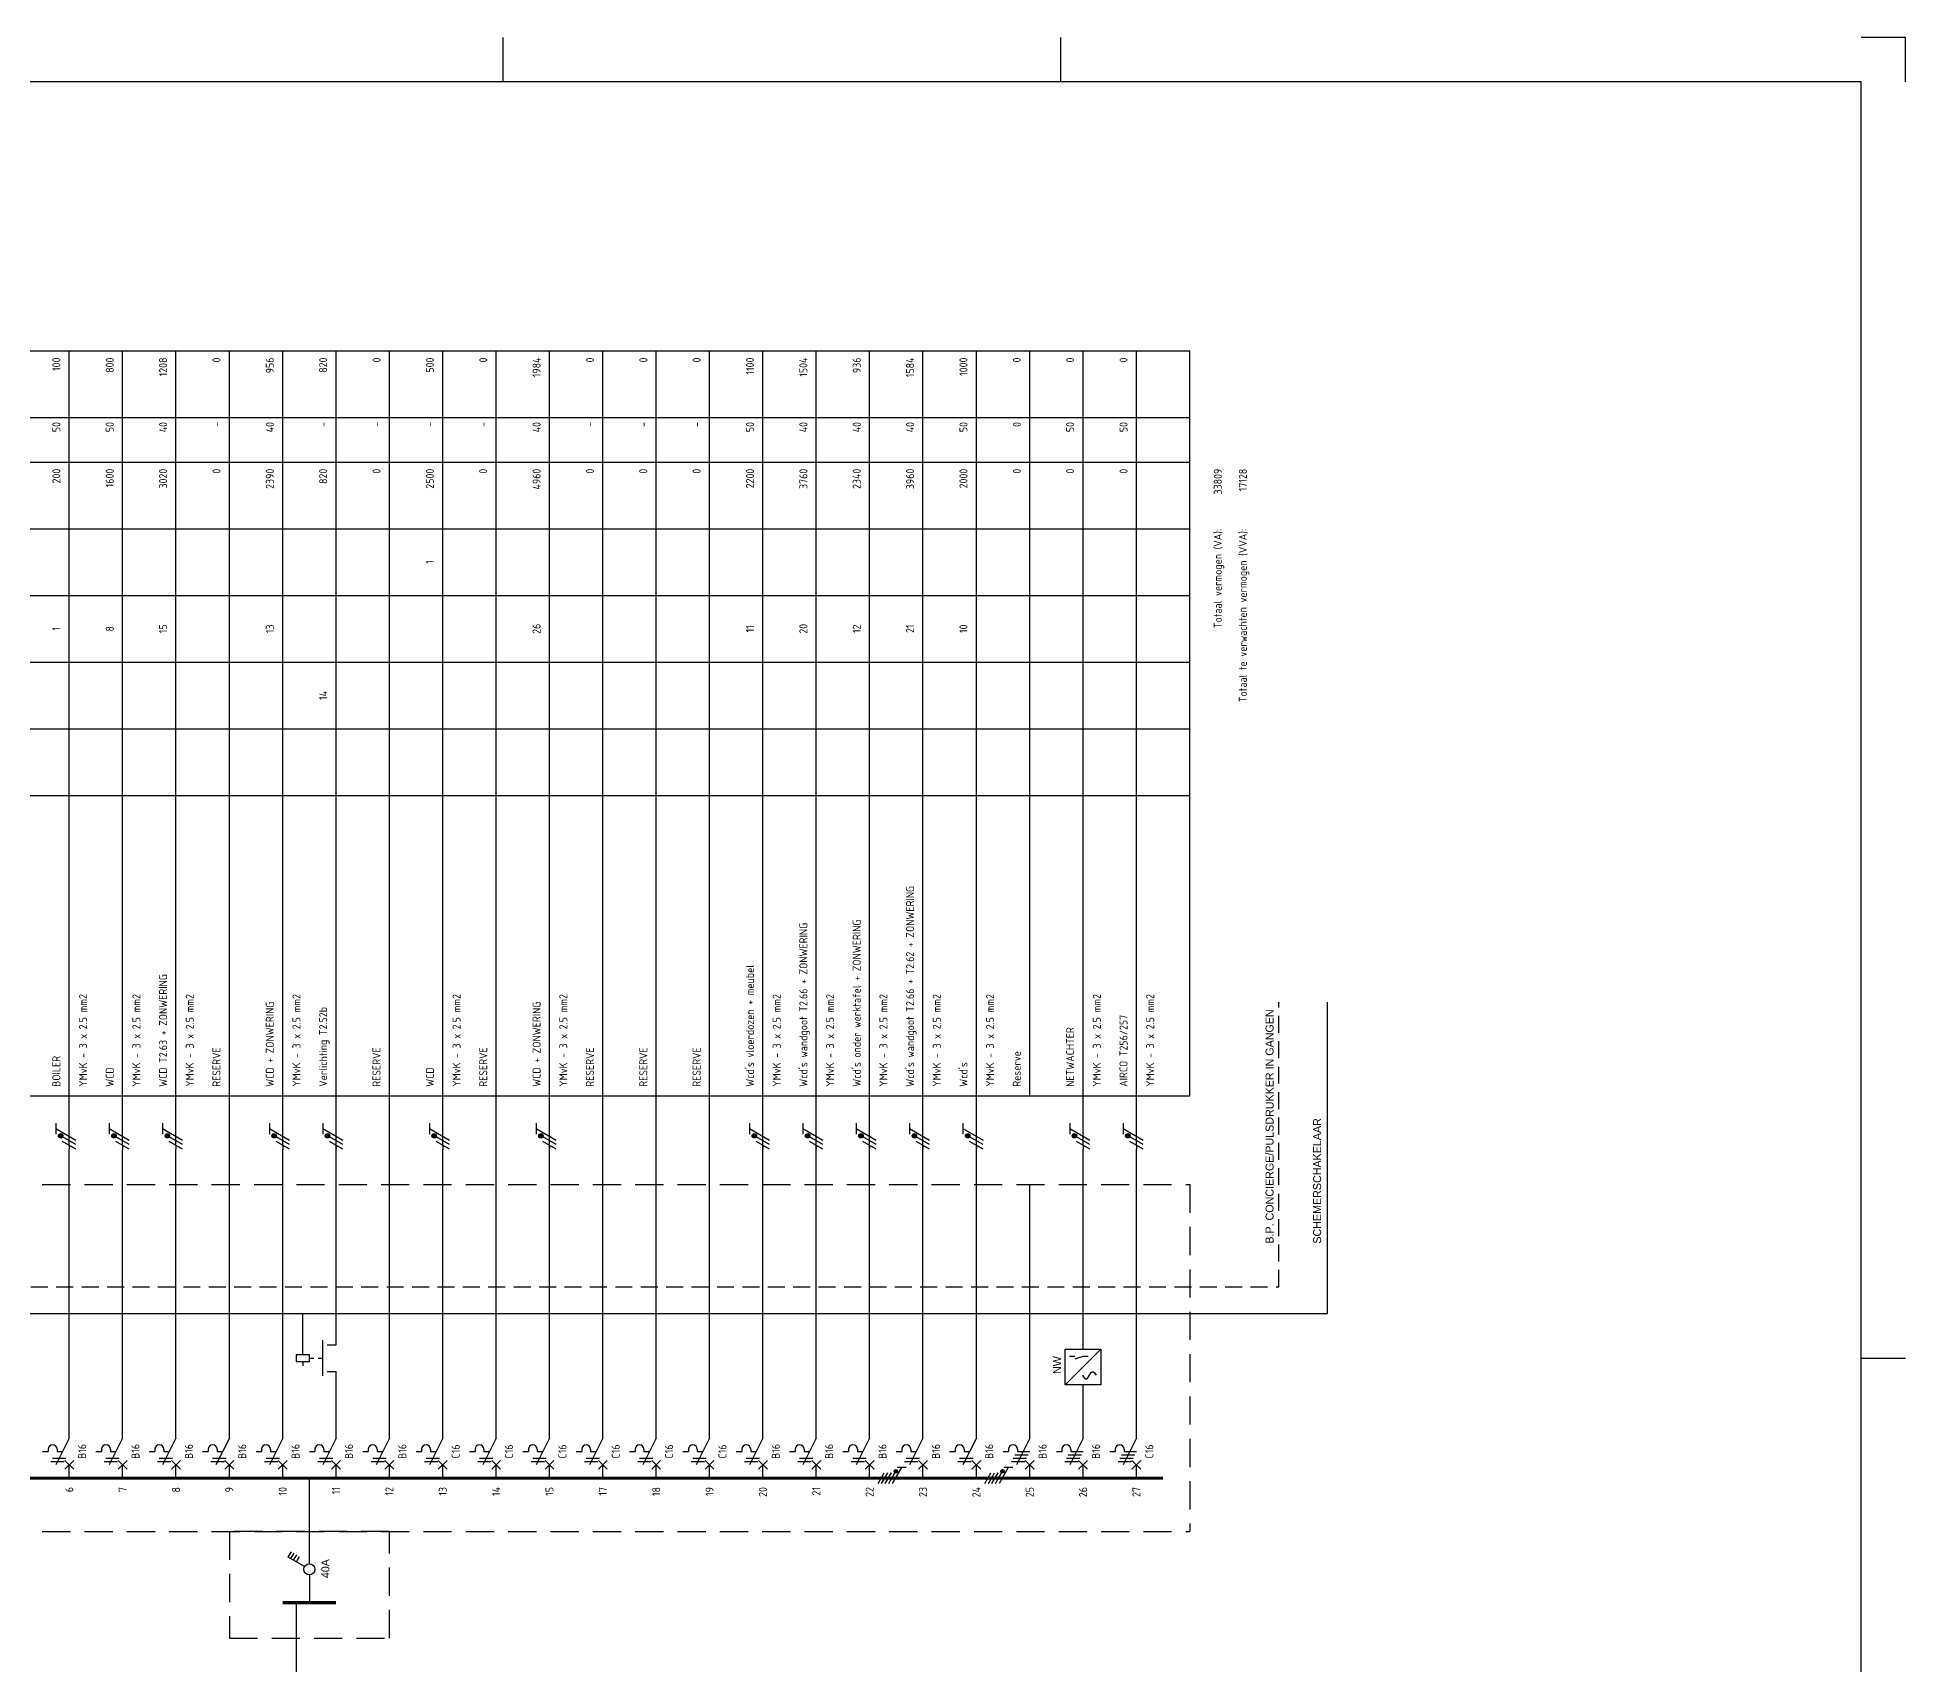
# Model space of a CAD drawing. Header units: millimetres. Extents: x 0 to 841, y 0 to 594.
# Drawn here: x 420.8 to 841, y 228.1 to 594 of the extents above; entities that cross this region are included whole.
import ezdxf
from ezdxf.enums import TextEntityAlignment as Align

# ---------------------------------------------------------------- set-up
doc = ezdxf.new("R2010")
doc.units = ezdxf.units.MM
for name, pattern in [('DASHED', [19.05, 12.7, -6.35]), ('HIDDEN', [9.525, 6.35, -3.175]), ('STABI11', [2, 1, -1])]:
    doc.linetypes.add(name, pattern=pattern)
doc.layers.get('0').update_dxf_attribs({"linetype": 'CONTINUOUS'})
for name, color, linetype in [('00kad018', 1, 'CONTINUOUS'), ('00kad070', 5, 'CONTINUOUS'), ('BL$2----_KADER', 7, 'CONTINUOUS'), ('EL$1----', 3, 'CONTINUOUS'), ('EL$1----__LK2+2', 3, 'CONTINUOUS')]:
    doc.layers.add(name, color=color, linetype=linetype)
doc.styles.add('BURO-018', font='BUROFONT', dxfattribs={"height": 1.8})
doc.styles.add('STABICAD-018', font='ISOCP.SHX', dxfattribs={"height": 1.8})

# ---------------------------------------------------------------- blocks, each defined once
blk = doc.blocks.new('a1-windesheim-hor')
at = {"layer": '00kad018', "color": 1}
for p, q in [((525.5, 594), (525.5, 584)), ((651, 584), (651, 594)), ((841, 594), (831, 594)), ((841, 584), (841, 594)), ((831, 297), (841, 297))]:
    blk.add_line(p, q, dxfattribs=at)
at = {"layer": '00kad070', "color": 5}
for p, q in [((831, 584), (20, 584)), ((831, 10), (831, 584))]:
    blk.add_line(p, q, dxfattribs=at)
blk = doc.blocks.new('1114A3A')
at = {"color": 0, "linetype": 'Continuous'}
for p, q in [((0.62, 1.08), (2.74, 4.75)), ((2.74, 4.75), (3.95, 4.05)), ((1.69, 2.93), (2.9, 2.23)), ((2.04, 3.54), (3.25, 2.84)), ((2.39, 4.14), (3.6, 3.44))]:
    blk.add_line(p, q, dxfattribs=at)
blk.add_circle((0, 0), 1.25, dxfattribs=at)
at = {"color": 0, "linetype": 'Continuous', "style": 'BURO-018', "flags": 1}
for tag, p in [('E_ID', (0, 0.08)), ('E_MATCODE', (0, -4.92))]:
    blk.add_attdef(tag, p, '', height=1.8, dxfattribs=at)
at = {"color": 0, "linetype": 'Continuous', "style": 'BURO-018'}
blk.add_attdef('E_IGS', text='', height=1.8, dxfattribs=at).set_placement((3, 0.08), align=Align.MIDDLE_LEFT)
blk = doc.blocks.new('020209')
at = {"color": 0, "linetype": 'Continuous'}
blk.add_lwpolyline([(-3, 0), (-2.31, 1.05), (-1.72, 1.53), (-1.22, 1.55), (-0.78, 1.22), (-0.38, 0.67), (0, 0), (0.38, -0.67), (0.78, -1.22), (1.22, -1.55), (1.72, -1.53), (2.31, -1.05), (3, 0)], dxfattribs=at)
blk = doc.blocks.new('111104')
at = {"color": 0, "linetype": 'Continuous'}
for p, q in [((-3, 6.98), (-3, 4.48)), ((-3, 5.73), (1.5, 3.13)), ((1.5, 2.13), (-1.5, 3.87)), ((1.5, 1.13), (-1.5, 2.87)), ((1.5, 0.13), (-1.5, 1.87)), ((1.5, -0.87), (-1.5, 0.87))]:
    blk.add_line(p, q, dxfattribs=at)
at = {"color": 0, "linetype": 'Continuous', "const_width": 0.5}
blk.add_lwpolyline([(-1.68, 4.12, 1), (-2.18, 4.12, 1)], format="xyb", close=True, dxfattribs=at)
at = {"color": 0, "linetype": 'Continuous'}
blk.add_circle((-1.93, 4.12), 0.5, dxfattribs=at)
blk = doc.blocks.new('P-N-PE_3')
at = {"color": 0, "linetype": 'Continuous'}
for p, q in [((-3, 5.85), (-3, 3.35)), ((-3, 4.6), (1.5, 2)), ((0, 0.87), (0, 6.17)), ((1.5, 1), (-1.5, 2.73)), ((1.5, 0), (-1.5, 1.73)), ((0, 0.87), (0, 0))]:
    blk.add_line(p, q, dxfattribs=at)
at = {"color": 0, "linetype": 'Continuous', "const_width": 0.5}
blk.add_lwpolyline([(-1.68, 2.98, 1), (-2.18, 2.98, 1)], format="xyb", close=True, dxfattribs=at)
at = {"color": 0, "linetype": 'Continuous'}
blk.add_circle((-1.93, 2.98), 0.5, dxfattribs=at)
blk = doc.blocks.new('B3')
at = {"color": 0, "linetype": 'Continuous'}
for p, q in [((0, 9), (0, 21)), ((0, 9), (-3, 3)), ((-6, 6), (-4.75, 6)), ((-4.75, 6.5), (-4.75, 6)), ((-3.75, 4.5), (-0.75, 4.5)), ((-2.75, 6.5), (-2.75, 6)), ((-2.75, 6), (-1.5, 6)), ((-4.125, 3.75), (-1.125, 3.75)), ((-1, 4), (1, 2)), ((-1, 2), (1, 4)), ((0, 0), (0, 3))]:
    blk.add_line(p, q, dxfattribs=at)
blk.add_arc((-3.75, 6.5), 1, 0, 180, dxfattribs=at)
at = {"color": 1, "style": 'BURO-018'}
blk.add_attdef('FREEFIELD1', (-3, 12), '', height=1.8, rotation=90, dxfattribs=at)
at = {"color": 1, "linetype": 'Continuous', "style": 'BURO-018'}
blk.add_attdef('AUTOMATICFUSE', text='', height=1.8, rotation=90, dxfattribs=at).set_placement((2, 6), align=Align.TOP_CENTER)
blk = doc.blocks.new('m1')
at = {"color": 0, "linetype": 'Continuous'}
blk.add_line((0, 21), (0, 33), dxfattribs=at)
blk = doc.blocks.new('b1s')
at = {"color": 0, "linetype": 'Continuous'}
blk.add_line((0, 33), (0, 54), dxfattribs=at)
blk = doc.blocks.new('m1s')
at = {"color": 0, "linetype": 'Continuous'}
blk.add_line((0, 54), (0, 66), dxfattribs=at)
blk = doc.blocks.new('B5')
at = {"color": 0, "linetype": 'Continuous'}
for p, q in [((0, 9), (0, 21)), ((0, 9), (-3, 3)), ((-6, 6), (-4.75, 6)), ((-4.75, 6.5), (-4.75, 6)), ((-3.75, 4.5), (-0.75, 4.5)), ((-3.375, 5.25), (-0.375, 5.25)), ((-2.75, 6.5), (-2.75, 6)), ((-2.75, 6), (0, 6)), ((-4.125, 3.75), (-1.125, 3.75)), ((-1, 2), (1, 4)), ((-1, 4), (1, 2)), ((0, 0), (0, 3))]:
    blk.add_line(p, q, dxfattribs=at)
blk.add_arc((-3.75, 6.5), 1, 0, 180, dxfattribs=at)
at = {"color": 1, "style": 'BURO-018'}
blk.add_attdef('FREEFIELD1', (-3, 12), '', height=1.8, rotation=90, dxfattribs=at)
at = {"color": 1, "linetype": 'Continuous', "style": 'BURO-018'}
blk.add_attdef('AUTOMATICFUSE', text='', height=1.8, rotation=90, dxfattribs=at).set_placement((2, 6), align=Align.TOP_CENTER)
blk = doc.blocks.new('M2')
at = {"color": 0, "linetype": 'Continuous'}
for p, q in [((-3, 2), (-3, 10)), ((-2, 9), (0, 9)), ((0, 9), (0, 12)), ((-6, 6.75), (-9, 6.75)), ((-9, 6.75), (-9, 5.25)), ((-9, 5.25), (-6, 5.25)), ((-7.5, 6.75), (-7.5, 7.75)), ((-7.5, 5.25), (-7.5, 4.25)), ((-6, 5.25), (-6, 6.75)), ((-6, 6.25), (-6, 6.25)), ((-2, 3), (0, 3)), ((0, 0), (0, 3))]:
    blk.add_line(p, q, dxfattribs=at)
at = {"color": 0, "linetype": 'STABI11'}
blk.add_line((-6, 6), (-3, 6), dxfattribs=at)
at = {"color": 1, "linetype": 'Continuous', "style": 'BURO-018'}
blk.add_attdef('FREEFIELD1', (-6, 9), '', height=1.8, rotation=90, dxfattribs=at)
blk.add_attdef('MAGNETICSWITCH', text='', height=1.8, rotation=90, dxfattribs=at).set_placement((0, 6), align=Align.TOP_CENTER)

msp = doc.modelspace()

# ---------------------------------------------------------------- linework, layer by layer
at = {"layer": 'EL$1----', "linetype": 'DASHED', "ltscale": 0.3}
for p, q in [((700, 313), (700, 377)), ((276.5, 313), (700, 313))]:
    msp.add_line(p, q, dxfattribs=at)
at = {"layer": 'EL$1----'}
for p, q in [((711, 307), (711, 377)), ((336.5, 307), (711, 307)), ((480.5, 298.75), (480.5, 307)), ((656, 299), (656, 303)), ((652, 291), (660, 299)), ((482, 248.25), (482, 242))]:
    msp.add_line(p, q, dxfattribs=at)
at = {"layer": 'EL$1----', "linetype": 'Continuous'}
for p, q in [((654.15, 297.38), (652.95, 297.38)), ((655.95, 297.38), (654.15, 296.78)), ((657.15, 297.38), (655.95, 297.38))]:
    msp.add_line(p, q, dxfattribs=at)
at = {"layer": 'EL$1----', "ltscale": 0.2}
for p, q in [((482, 250.75), (482, 270)), ((479, 242), (479, 166.71))]:
    msp.add_line(p, q, dxfattribs=at)
at = {"layer": 'EL$1----'}
msp.add_lwpolyline([(652, 291), (652, 299), (660, 299), (660, 291)], close=True, dxfattribs=at)
at = {"layer": 'EL$1----', "color": 1, "linetype": 'HIDDEN'}
msp.add_lwpolyline([(464, 258), (464, 234), (500, 234), (500, 258)], close=True, dxfattribs=at)
at = {"layer": 'EL$1----', "ltscale": 0.2, "const_width": 0.7}
msp.add_lwpolyline([(488, 242), (476, 242)], dxfattribs=at)
at = {"layer": 'EL$1----__LK2+2', "color": 1}
for p, q in [((236, 523.5), (680, 523.5)), ((680, 356), (680, 523.5)), ((236, 508.5), (680, 508.5)), ((236, 498.5), (680, 498.5)), ((236, 483.5), (680, 483.5)), ((236, 468.5), (680, 468.5)), ((236, 453.5), (680, 453.5)), ((236, 438.5), (680, 438.5)), ((236, 423.5), (680, 423.5)), ((236, 356), (680, 356))]:
    msp.add_line(p, q, dxfattribs=at)
at = {"layer": 'EL$1----__LK2+2'}
for p, q in [((428, 356), (428, 523.5)), ((440, 356), (440, 523.5)), ((464, 356), (464, 523.5)), ((476, 356), (476, 523.5)), ((488, 356), (488, 523.5)), ((500, 356), (500, 523.5)), ((512, 356), (512, 523.5)), ((524, 356), (524, 523.5)), ((536, 356), (536, 523.5)), ((548, 356), (548, 523.5)), ((560, 356), (560, 523.5)), ((572, 356), (572, 523.5)), ((584, 356), (584, 523.5)), ((596, 356), (596, 523.5)), ((608, 356), (608, 523.5)), ((620, 356), (620, 523.5)), ((632, 356), (632, 523.5)), ((644, 356), (644, 523.5)), ((656, 356), (656, 523.5)), ((668, 356), (668, 523.5)), ((428, 350.17), (428, 356)), ((440, 350.17), (440, 356)), ((452, 350.17), (452, 356)), ((464, 336), (464, 356)), ((476, 350.17), (476, 356)), ((488, 336), (488, 356)), ((500, 336), (500, 356)), ((512, 350.17), (512, 356)), ((524, 336), (524, 356)), ((536, 336), (536, 356)), ((548, 336), (548, 356)), ((560, 336), (560, 356)), ((572, 336), (572, 356)), ((584, 336), (584, 356)), ((596, 336), (596, 356)), ((608, 336), (608, 356)), ((620, 336), (620, 356)), ((632, 336), (632, 356)), ((656, 350.17), (656, 356)), ((668, 350.17), (668, 356)), ((428, 336), (428, 344)), ((440, 336), (440, 344)), ((452, 336), (452, 344)), ((476, 336), (476, 344)), ((512, 336), (512, 344)), ((656, 336), (656, 344)), ((668, 336), (668, 344))]:
    msp.add_line(p, q, dxfattribs=at)
at = {"layer": 'EL$1----__LK2+2', "color": 3}
msp.add_line((452, 356), (452, 523.5), dxfattribs=at)
at = {"layer": 'EL$1----__LK2+2', "color": 1, "linetype": 'HIDDEN'}
for p, q in [((260, 336), (680, 336)), ((680, 336), (680, 258)), ((260, 258), (680, 258))]:
    msp.add_line(p, q, dxfattribs=at)
at = {"layer": 'EL$1----__LK2+2'}
for points in [[(422, 270, 0.7, 0.7, 0), (410, 270, 0.7, 0.7, 0)], [(434, 270, 0.7, 0.7, 0), (422, 270, 0.7, 0.7, 0)], [(446, 270, 0.7, 0.7, 0), (434, 270, 0.7, 0.7, 0)], [(458, 270, 0.7, 0.7, 0), (446, 270, 0.7, 0.7, 0)], [(470, 270, 0.7, 0.7, 0), (458, 270, 0.7, 0.7, 0)], [(482, 270, 0.7, 0.7, 0), (470, 270, 0.7, 0.7, 0)], [(494, 270, 0.7, 0.7, 0), (482, 270, 0.7, 0.7, 0)], [(506, 270, 0.7, 0.7, 0), (494, 270, 0.7, 0.7, 0)], [(518, 270, 0.7, 0.7, 0), (506, 270, 0.7, 0.7, 0)], [(530, 270, 0.7, 0.7, 0), (518, 270, 0.7, 0.7, 0)], [(542, 270, 0.7, 0.7, 0), (530, 270, 0.7, 0.7, 0)], [(554, 270, 0.7, 0.7, 0), (542, 270, 0.7, 0.7, 0)], [(566, 270, 0.7, 0.7, 0), (554, 270, 0.7, 0.7, 0)], [(578, 270, 0.7, 0.7, 0), (566, 270, 0.7, 0.7, 0)], [(590, 270, 0.7, 0.7, 0), (578, 270, 0.7, 0.7, 0)], [(602, 270, 0.7, 0.7, 0), (590, 270, 0.7, 0.7, 0)], [(638, 270, 0.7, 0.7, 0), (602, 270, 0.7, 0.7, 0)], [(626, 270, 0.7, 0.7, 0), (614, 270, 0.7, 0.7, 0)], [(650, 270, 0.7, 0.7, 0), (638, 270, 0.7, 0.7, 0)], [(662, 270, 0.7, 0.7, 0), (650, 270, 0.7, 0.7, 0)], [(674, 270, 0.7, 0.7, 0), (662, 270, 0.7, 0.7, 0)]]:
    msp.add_lwpolyline(points, format="xyseb", dxfattribs=at)

# ---------------------------------------------------------------- block references
at = {"layer": 'BL$2----_KADER'}
msp.add_blockref('a1-windesheim-hor', (0, 0), dxfattribs=at)
at = {"layer": 'EL$1----'}
for name, p, xscale, yscale, zscale, rotation in [('020209', (657.42, 293.13), -0.5119999999999436, 0.5120000000000005, 0.5120000000000001, 180), ('111104', (610.6, 270), 0.8, 0.8, 0.8, 269.9999999999999), ('111104', (634.6, 270), 0.8, 0.8, 0.8, 269.9999999999999)]:
    msp.add_blockref(name, p, dxfattribs=dict(at, xscale=xscale, yscale=yscale, zscale=zscale, rotation=rotation))
ref = msp.add_blockref('1114A3A', (482, 249.5), dxfattribs=dict(at, rotation=90))
ref.add_attrib('E_IGS', '40A', dxfattribs={"layer": '0', "color": 1, "linetype": 'Continuous', "height": 1.8, "rotation": 90, "style": 'BURO-018'}).set_placement((485.6, 247.5), align=Align.MIDDLE_LEFT)
at = {"layer": 'EL$1----__LK2+2'}
for name, p in [('P-N-PE_3', (428, 344)), ('P-N-PE_3', (440, 344)), ('P-N-PE_3', (452, 344)), ('P-N-PE_3', (476, 344)), ('P-N-PE_3', (488, 344)), ('P-N-PE_3', (512, 344)), ('P-N-PE_3', (536, 344)), ('P-N-PE_3', (584, 344)), ('P-N-PE_3', (596, 344)), ('P-N-PE_3', (608, 344)), ('P-N-PE_3', (620, 344)), ('P-N-PE_3', (632, 344)), ('P-N-PE_3', (656, 344)), ('P-N-PE_3', (668, 344)), ('m1s', (428, 270)), ('m1s', (440, 270)), ('m1s', (452, 270)), ('m1s', (464, 270)), ('m1s', (476, 270)), ('m1s', (488, 270)), ('m1s', (500, 270)), ('m1s', (512, 270)), ('m1s', (524, 270)), ('m1s', (536, 270)), ('m1s', (548, 270)), ('m1s', (560, 270)), ('m1s', (572, 270)), ('m1s', (584, 270)), ('m1s', (596, 270)), ('m1s', (608, 270)), ('m1s', (620, 270)), ('m1s', (632, 270)), ('m1s', (644, 270)), ('m1s', (656, 270)), ('m1s', (668, 270)), ('b1s', (428, 270)), ('b1s', (440, 270)), ('b1s', (452, 270)), ('b1s', (464, 270)), ('b1s', (476, 270)), ('b1s', (488, 270)), ('b1s', (500, 270)), ('b1s', (512, 270)), ('b1s', (524, 270)), ('b1s', (536, 270)), ('b1s', (548, 270)), ('b1s', (560, 270)), ('b1s', (572, 270)), ('b1s', (584, 270)), ('b1s', (596, 270)), ('b1s', (608, 270)), ('b1s', (620, 270)), ('b1s', (632, 270)), ('b1s', (644, 270)), ('b1s', (656, 270)), ('b1s', (668, 270)), ('m1', (428, 270)), ('m1', (440, 270)), ('m1', (452, 270)), ('m1', (464, 270)), ('m1', (476, 270)), ('M2', (488, 291)), ('m1', (500, 270)), ('m1', (512, 270)), ('m1', (524, 270)), ('m1', (536, 270)), ('m1', (548, 270)), ('m1', (560, 270)), ('m1', (572, 270)), ('m1', (584, 270)), ('m1', (596, 270)), ('m1', (608, 270)), ('m1', (620, 270)), ('m1', (632, 270)), ('m1', (644, 270)), ('m1', (668, 270))]:
    msp.add_blockref(name, p, dxfattribs=at)
ref = msp.add_blockref('B3', (428, 270), dxfattribs=at)
ref.add_attrib('AUTOMATICFUSE', 'B16', dxfattribs={"layer": 'EL$1----', "color": 1, "height": 1.8, "rotation": 90, "style": 'STABICAD-018'}).set_placement((430, 276), align=Align.TOP_CENTER)
ref = msp.add_blockref('B3', (440, 270), dxfattribs=at)
ref.add_attrib('AUTOMATICFUSE', 'B16', dxfattribs={"layer": 'EL$1----', "color": 1, "height": 1.8, "rotation": 90, "style": 'STABICAD-018'}).set_placement((442, 276), align=Align.TOP_CENTER)
ref = msp.add_blockref('B3', (452, 270), dxfattribs=at)
ref.add_attrib('AUTOMATICFUSE', 'B16', dxfattribs={"layer": 'EL$1----', "color": 1, "height": 1.8, "rotation": 90, "style": 'STABICAD-018'}).set_placement((454, 276), align=Align.TOP_CENTER)
ref = msp.add_blockref('B3', (464, 270), dxfattribs=at)
ref.add_attrib('AUTOMATICFUSE', 'B16', dxfattribs={"layer": 'EL$1----', "color": 1, "height": 1.8, "rotation": 90, "style": 'STABICAD-018'}).set_placement((466, 276), align=Align.TOP_CENTER)
ref = msp.add_blockref('B3', (476, 270), dxfattribs=at)
ref.add_attrib('AUTOMATICFUSE', 'B16', dxfattribs={"layer": 'EL$1----', "color": 1, "height": 1.8, "rotation": 90, "style": 'STABICAD-018'}).set_placement((478, 276), align=Align.TOP_CENTER)
ref = msp.add_blockref('B3', (488, 270), dxfattribs=at)
ref.add_attrib('AUTOMATICFUSE', 'B16', dxfattribs={"layer": 'EL$1----', "color": 1, "height": 1.8, "rotation": 90, "style": 'STABICAD-018'}).set_placement((490, 276), align=Align.TOP_CENTER)
ref = msp.add_blockref('B3', (500, 270), dxfattribs=at)
ref.add_attrib('AUTOMATICFUSE', 'B16', dxfattribs={"layer": 'EL$1----', "color": 1, "height": 1.8, "rotation": 90, "style": 'STABICAD-018'}).set_placement((502, 276), align=Align.TOP_CENTER)
ref = msp.add_blockref('B3', (512, 270), dxfattribs=at)
ref.add_attrib('AUTOMATICFUSE', 'C16', dxfattribs={"layer": 'EL$1----', "color": 1, "height": 1.8, "rotation": 90, "style": 'STABICAD-018'}).set_placement((514, 276), align=Align.TOP_CENTER)
ref = msp.add_blockref('B3', (524, 270), dxfattribs=at)
ref.add_attrib('AUTOMATICFUSE', 'C16', dxfattribs={"layer": 'EL$1----', "color": 1, "height": 1.8, "rotation": 90, "style": 'STABICAD-018'}).set_placement((526, 276), align=Align.TOP_CENTER)
ref = msp.add_blockref('B3', (536, 270), dxfattribs=at)
ref.add_attrib('AUTOMATICFUSE', 'C16', dxfattribs={"layer": 'EL$1----', "color": 1, "height": 1.8, "rotation": 90, "style": 'STABICAD-018'}).set_placement((538, 276), align=Align.TOP_CENTER)
ref = msp.add_blockref('B3', (548, 270), dxfattribs=at)
ref.add_attrib('AUTOMATICFUSE', 'C16', dxfattribs={"layer": 'EL$1----', "color": 1, "height": 1.8, "rotation": 90, "style": 'STABICAD-018'}).set_placement((550, 276), align=Align.TOP_CENTER)
ref = msp.add_blockref('B3', (560, 270), dxfattribs=at)
ref.add_attrib('AUTOMATICFUSE', 'C16', dxfattribs={"layer": 'EL$1----', "color": 1, "height": 1.8, "rotation": 90, "style": 'STABICAD-018'}).set_placement((562, 276), align=Align.TOP_CENTER)
ref = msp.add_blockref('B3', (572, 270), dxfattribs=at)
ref.add_attrib('AUTOMATICFUSE', 'C16', dxfattribs={"layer": 'EL$1----', "color": 1, "height": 1.8, "rotation": 90, "style": 'STABICAD-018'}).set_placement((574, 276), align=Align.TOP_CENTER)
ref = msp.add_blockref('B3', (584, 270), dxfattribs=at)
ref.add_attrib('AUTOMATICFUSE', 'B16', dxfattribs={"layer": 'EL$1----', "color": 1, "height": 1.8, "rotation": 90, "style": 'STABICAD-018'}).set_placement((586, 276), align=Align.TOP_CENTER)
ref = msp.add_blockref('B3', (596, 270), dxfattribs=at)
ref.add_attrib('AUTOMATICFUSE', 'B16', dxfattribs={"layer": 'EL$1----', "color": 1, "height": 1.8, "rotation": 90, "style": 'STABICAD-018'}).set_placement((598, 276), align=Align.TOP_CENTER)
ref = msp.add_blockref('B3', (608, 270), dxfattribs=at)
ref.add_attrib('AUTOMATICFUSE', 'B16', dxfattribs={"layer": 'EL$1----', "color": 1, "height": 1.8, "rotation": 90, "style": 'STABICAD-018'}).set_placement((610, 276), align=Align.TOP_CENTER)
ref = msp.add_blockref('B3', (620, 270), dxfattribs=at)
ref.add_attrib('AUTOMATICFUSE', 'B16', dxfattribs={"layer": 'EL$1----', "color": 1, "height": 1.8, "rotation": 90, "style": 'STABICAD-018'}).set_placement((622, 276), align=Align.TOP_CENTER)
ref = msp.add_blockref('B3', (632, 270), dxfattribs=at)
ref.add_attrib('AUTOMATICFUSE', 'B16', dxfattribs={"layer": 'EL$1----', "color": 1, "height": 1.8, "rotation": 90, "style": 'STABICAD-018'}).set_placement((634, 276), align=Align.TOP_CENTER)
ref = msp.add_blockref('B5', (644, 270), dxfattribs=at)
ref.add_attrib('AUTOMATICFUSE', 'B16', dxfattribs={"layer": 'EL$1----', "color": 1, "height": 1.8, "rotation": 90, "style": 'STABICAD-018'}).set_placement((646, 276), align=Align.TOP_CENTER)
ref = msp.add_blockref('B5', (656, 270), dxfattribs=at)
ref.add_attrib('AUTOMATICFUSE', 'B16', dxfattribs={"layer": 'EL$1----', "color": 1, "height": 1.8, "rotation": 90, "style": 'STABICAD-018'}).set_placement((658, 276), align=Align.TOP_CENTER)
ref = msp.add_blockref('B5', (668, 270), dxfattribs=at)
ref.add_attrib('AUTOMATICFUSE', 'C16', dxfattribs={"layer": 'EL$1----', "color": 1, "height": 1.8, "rotation": 90, "style": 'STABICAD-018'}).set_placement((670, 276), align=Align.TOP_CENTER)

# ---------------------------------------------------------------- texts
at = {"layer": 'EL$1----', "color": 1, "style": 'BURO-018'}
for s, p in [('B.P. CONCIERGE/PULSDRUKKER IN GANGEN', (698.85, 322.73)), ('SCHEMERSCHAKELAAR', (709.54, 322.73)), ('NW', (651.07, 293.42))]:
    msp.add_text(s, height=1.8, rotation=90, dxfattribs=at).set_placement(p)
at = {"layer": 'EL$1----__LK2+2', "color": 1, "style": 'STABICAD-018'}
for s, p in [('100', (426, 522)), ('800', (438, 522)), ('1208', (450, 522)), ('0', (462, 522)), ('956', (474, 522)), ('820', (486, 522)), ('0', (498, 522)), ('500', (510, 522)), ('0', (522, 522)), ('1984', (534, 522)), ('0', (546, 522)), ('0', (558, 522)), ('0', (570, 522)), ('1100', (582, 522)), ('1504', (594, 522)), ('936', (606, 522)), ('1584', (618, 522)), ('1000', (630, 522)), ('0', (642, 522)), ('0', (654, 522)), ('0', (666, 522)), ('50', (426, 507.5)), ('50', (438, 507.5)), ('40', (450, 507.5)), ('-', (462, 507.5)), ('40', (474, 507.5)), ('-', (486, 507.5)), ('-', (498, 507.5)), ('-', (510, 507.5)), ('-', (522, 507.5)), ('40', (534, 507.5)), ('-', (546, 507.5)), ('-', (558, 507.5)), ('-', (570, 507.5)), ('50', (582, 507.5)), ('40', (594, 507.5)), ('40', (606, 507.5)), ('40', (618, 507.5)), ('50', (630, 507.5)), ('0', (642, 507.5)), ('50', (654, 507.5)), ('50', (666, 507.5)), ('200', (426, 497)), ('1600', (438, 497)), ('3020', (450, 497)), ('0', (462, 497)), ('2390', (474, 497)), ('820', (486, 497)), ('0', (498, 497)), ('2500', (510, 497)), ('0', (522, 497)), ('4960', (534, 497)), ('0', (546, 497)), ('0', (558, 497)), ('0', (570, 497)), ('2200', (582, 497)), ('3760', (594, 497)), ('2340', (606, 497)), ('3960', (618, 497)), ('2000', (630, 497)), ('0', (642, 497)), ('0', (654, 497)), ('0', (666, 497)), ('33809', (687.2, 497)), ('17128', (692.84, 497)), ('Totaal vermogen (VA):', (687.2, 483.5)), ('Totaal te verwachten vermogen (VVA):', (692.84, 483.5))]:
    msp.add_text(s, height=1.8, rotation=90, dxfattribs=at).set_placement(p, align=Align.RIGHT)
for s, p in [('1', (510, 476)), ('1', (426, 461)), ('8', (438, 461)), ('15', (450, 461)), ('13', (474, 461)), ('26', (534, 461)), ('11', (582, 461)), ('20', (594, 461)), ('12', (606, 461)), ('21', (618, 461)), ('10', (630, 461)), ('14', (486, 446))]:
    msp.add_text(s, height=1.8, rotation=90, dxfattribs=at).set_placement(p, align=Align.CENTER)
for s, p in [("Wcd's wandgoot T2.66 + T2.62 + ZONWERING", (618, 358)), ("Wcd's onder werktafel + ZONWERING", (606, 358)), ("Wcd's wandgoot T2.66 + ZONWERING", (594, 358)), ('WCD T2.63 + ZONWERING', (450, 358)), ("Wcd's vloerdozen + meubel", (582, 358)), ('YMvK - 3 x 2.5 mm2', (432, 358)), ('YMvK - 3 x 2.5 mm2', (444, 358)), ('YMvK - 3 x 2.5 mm2', (456, 358)), ('YMvK - 3 x 2.5 mm2', (480, 358)), ('YMvK - 3 x 2.5 mm2', (516, 358)), ('YMvK - 3 x 2.5 mm2', (540, 358)), ('YMvK - 3 x 2.5 mm2', (588, 358)), ('YMvK - 3 x 2.5 mm2', (600, 358)), ('YMvK - 3 x 2.5 mm2', (612, 358)), ('YMvK - 3 x 2.5 mm2', (624, 358)), ('YMvK - 3 x 2.5 mm2', (636, 358)), ('YMvK - 3 x 2.5 mm2', (660, 358)), ('YMvK - 3 x 2.5 mm2', (672, 358)), ('WCD + ZONWERING', (474, 358)), ('Verlichting T2.52b', (486, 358)), ('WCD + ZONWERING', (534, 358)), ('AIRCO T256/257', (666, 358)), ('NETWACHTER', (654, 358)), ('RESERVE', (462, 358)), ('RESERVE', (498, 358)), ('RESERVE', (522, 358)), ('RESERVE', (546, 358)), ('RESERVE', (558, 358)), ('RESERVE', (570, 358)), ('Reserve', (642, 358)), ('BOILER', (426, 358)), ('WCD', (438, 358)), ('WCD', (510, 358)), ("Wcd's ", (630, 358))]:
    msp.add_text(s, height=1.8, rotation=90, dxfattribs=at).set_placement(p)
for s, p in [('6', (428, 268)), ('7', (440, 268)), ('8', (452, 268)), ('9', (464, 268)), ('10', (476, 268)), ('11', (488, 268)), ('12', (500, 268)), ('13', (512, 268)), ('14', (524, 268)), ('15', (536, 268)), ('17', (548, 268)), ('18', (560, 268)), ('19', (572, 268)), ('20', (584, 268)), ('21', (596, 268)), ('22', (608, 268)), ('23', (620, 268)), ('24', (632, 268)), ('25', (644, 268)), ('26', (656, 268)), ('27', (668, 268))]:
    msp.add_text(s, height=1.8, rotation=90, dxfattribs=at).set_placement(p, align=Align.MIDDLE_RIGHT)

doc.saveas('drawing.dxf')
